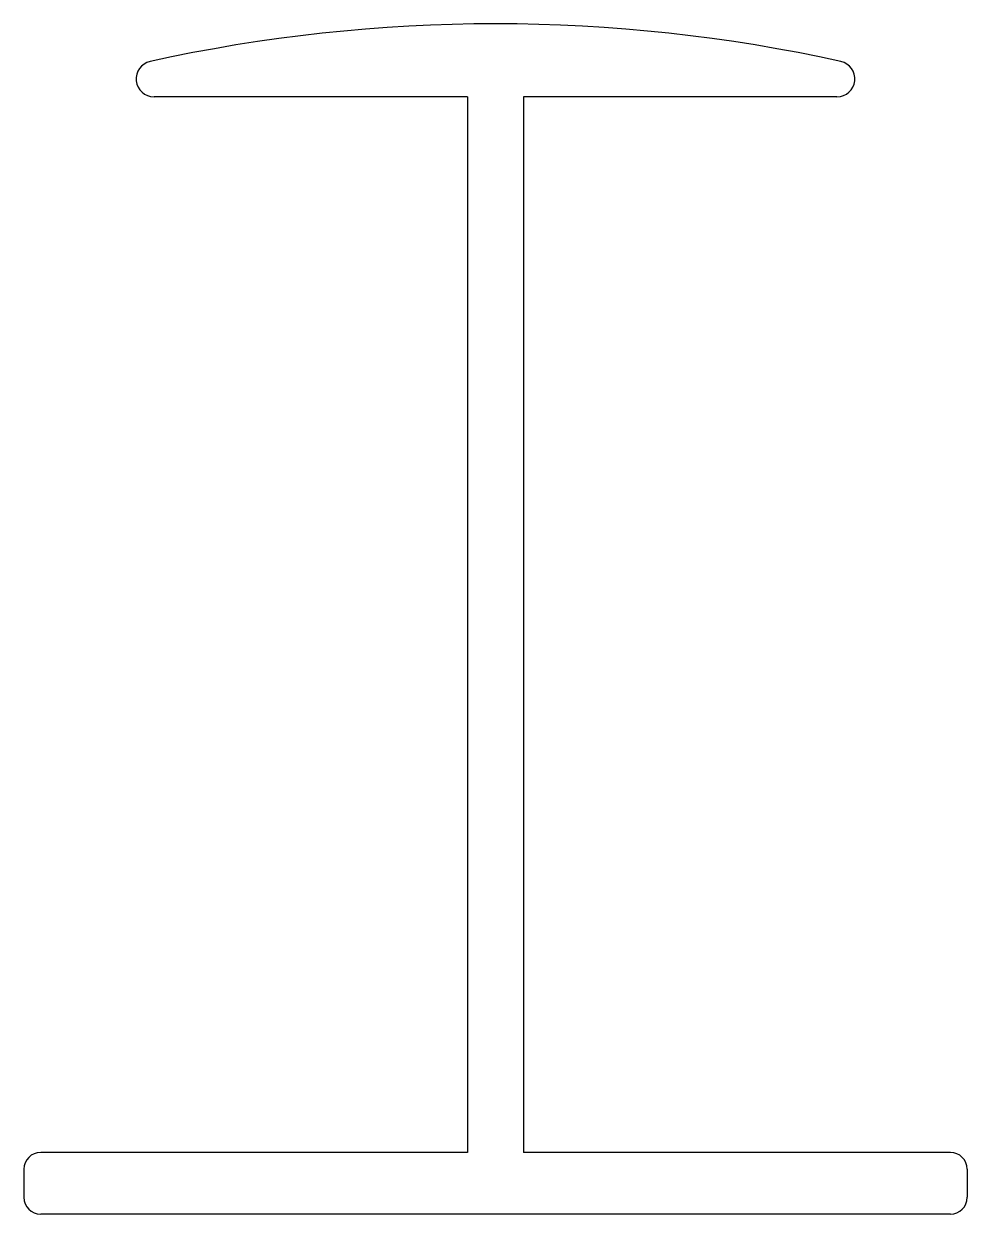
# Model space of a CAD drawing. Extents: x 342 to 358.8, y 651.8 to 673.
import ezdxf

# ---------------------------------------------------------------- set-up
doc = ezdxf.new("R2010")
doc.units = 0
doc.layers.get('0').update_dxf_attribs({"linetype": 'CONTINUOUS'})

msp = doc.modelspace()

# ---------------------------------------------------------------- linework, layer by layer
for p, q in [((349.866, 671.703), (344.284, 671.703)), ((349.866, 671.703), (349.866, 652.903)), ((356.447, 671.703), (350.866, 671.703)), ((350.866, 671.703), (350.866, 652.903)), ((349.866, 652.903), (342.266, 652.903)), ((358.466, 652.903), (350.866, 652.903)), ((341.966, 652.603), (341.966, 652.103)), ((358.766, 652.603), (358.766, 652.103)), ((358.466, 651.803), (342.266, 651.803))]:
    msp.add_line(p, q)
for centre, radius, start, end in [((350.366, 644.486), 28.517, 77.5446, 102.4554), ((344.284, 672.021), 0.318, 102.4554, 270), ((356.447, 672.021), 0.318, 270, 77.5446), ((342.266, 652.603), 0.3, 90, 180), ((358.466, 652.603), 0.3, 0, 90), ((342.266, 652.103), 0.3, 180, 270), ((358.466, 652.103), 0.3, 270, 0)]:
    msp.add_arc(centre, radius, start, end)

doc.saveas('drawing.dxf')
